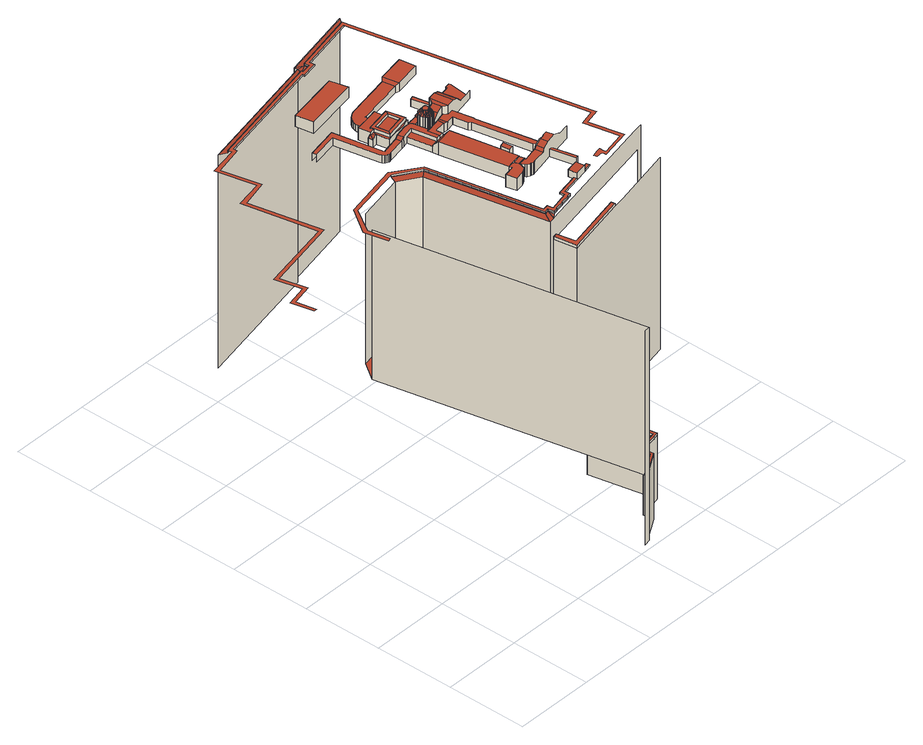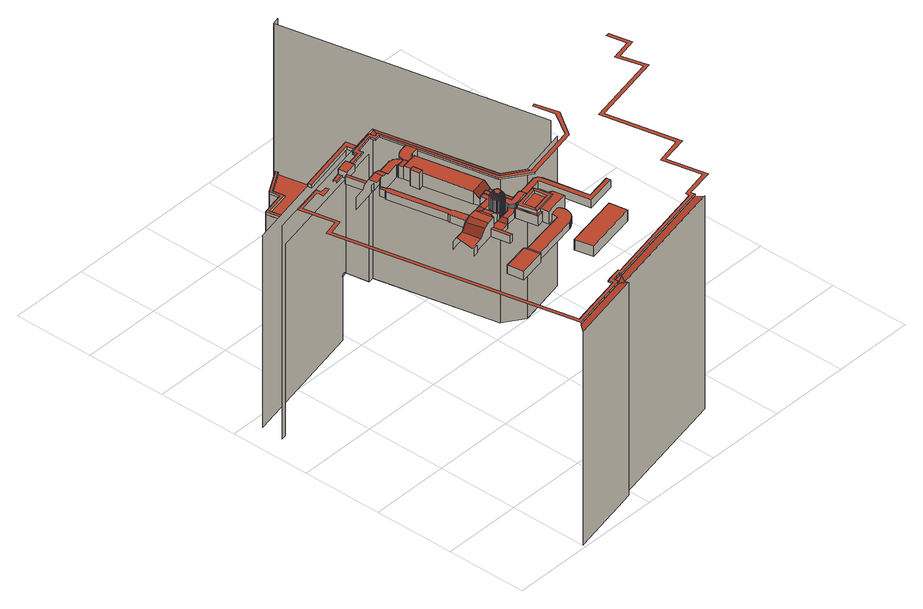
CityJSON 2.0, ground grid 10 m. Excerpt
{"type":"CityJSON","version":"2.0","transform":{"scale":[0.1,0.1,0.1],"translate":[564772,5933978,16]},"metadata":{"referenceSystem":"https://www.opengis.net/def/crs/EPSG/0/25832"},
"CityObjects":{
"building1":{"type":"Building","attributes":{"Grundfläche 2D":"1998.217395","Grundhöhe NN":"16.995"},"children":["building1-1","building1-2","building1-3","building1-4","building1-5","building1-6","building1-7","building1-8","building1-9","building1-10","building1-11","building1-12","building1-13","building1-14","building1-15","building1-16","building1-17","building1-18"],"geometry":[{"type":"MultiSurface","lod":"3","boundaries":[[[0,1,2,3]],[[4,5,6,7,8,0,3,9]],[[10,4,9,11]],[[12,10,11,13]],[[14,15,16,12,13,17]],[[18,19,20,21]],[[22,23,19,18]],[[21,24,25,22,18]],[[26,15,14,27]],[[28,29,20,19,23]],[[28,23,22,25]],[[28,25,24,29]],[[30,31,32,33,34,35,36,37,6,5,4,10,12,16,15,26,38],[20,29,24,21]],[[39,37,36,40]],[[38,26,27,41]],[[42,43,44,45,46,47,48,49,50,51,52,53,54,55,56,57,58,59,60,61,62,63]],[[64,65,66,67]],[[68,33,32,69]],[[70,35,34,71]],[[40,36,35,70]],[[72,73,71,74]],[[75,76,44,43]],[[77,78,40,70]],[[73,79,77,70,71]],[[30,38,41,80]],[[58,57,81,82]],[[83,84,46,45]],[[75,78,77,76]],[[85,86,87,88]],[[83,73,72,84]],[[72,74,89]],[[83,76,77,79,73]],[[84,72,89,90]],[[84,90,47,46]],[[91,92,93,94]],[[92,95,96,93]],[[97,91,94,98,99,66,65,100]],[[76,83,45,44]],[[95,101,102,96]],[[103,104,56,55]],[[101,105,106,107,108,102]],[[99,98,94,93,96,102,108,107,109,110,111,112,113,114,115,88,87,67,66]],[[55,54,116,103]],[[106,117,109,107]],[[57,56,104,81]],[[117,118,110,109]],[[119,120,85,88,115,114]],[[90,121,48,47]],[[122,123,124,125,126,127,128,129,130,131,132,133,134,135,136,137,138,139,140,141,142,143,144,145,146,147,148,149,150,151,152,153,154,155,156,157,158,159,160,161,162,163,164,165,166,167,168,169]],[[54,53,170,116]],[[171,172,173,174,175,176]],[[177,178,179,180]],[[90,89,181,121]],[[111,110,118,182]],[[176,175,174,183,184]],[[185,186,187,188,119,114,113,112,189]],[[53,52,190,170]],[[182,191,192,111]],[[193,194,195,196]],[[189,112,111,192]],[[121,197,49,48]],[[121,181,198,197]],[[199,200,201,193,196,202,203,204,205]],[[206,207,208,209]],[[210,206,209,211]],[[195,194,212,213,214]],[[215,210,211,216]],[[217,200,199]],[[154,153,218,219]],[[220,215,216,221]],[[222,223,224,225]],[[223,226,227,224]],[[226,228,229,227]],[[230,231,134,133]],[[52,51,232,190]],[[212,233,234,213]],[[228,235,236,229]],[[192,191,237,238,239,240]],[[241,220,221,242]],[[30,80,243,244,245,246,69,32,31]],[[197,247,50,49]],[[179,248,249,180]],[[225,250,251,222]],[[235,252,253,236]],[[180,249,254,177]],[[217,255,256,257,258,200]],[[259,194,193,201,200,258,257,260,261]],[[262,241,242,263]],[[252,264,265,253]],[[240,239,234,233,266]],[[212,194,259,267,268,233]],[[264,269,270,265]],[[271,250,225,224,227,229,236,253,265,270,272,273,274]],[[275,251,250,271]],[[276,262,263,277]],[[266,233,268,278,279]],[[280,275,271,274]],[[185,281,282,186]],[[283,284,285,286,287,288]],[[289,290,260,257,256]],[[266,279,291,292,293,294,295,296,297,298,299,300,301,281,185,189,192,240]],[[278,302,291,279]],[[303,286,285,304]],[[305,282,281,301]],[[306,276,277,307]],[[302,308,292,291]],[[268,267,309,278]],[[277,263,242,221,216,211,209,208,288,287,286,303,310,311,307]],[[312,305,301,300]],[[300,313,312]],[[248,179,178,314]],[[315,316,313,300,299,298]],[[261,317,318,259]],[[308,319,320,321,322,294,293,292]],[[323,315,298,297]],[[322,324,325,296,295,294]],[[325,323,297,296]],[[326,327,309,267,328]],[[318,328,267,259]],[[302,278,309,327,329,330,308]],[[331,319,308,330]],[[326,332,329,327]],[[333,334,273,272]],[[335,336,337,338,280,274,273,334]],[[68,339,340,341,342,343,344,345,74,71,34,33]],[[333,346,335,334]],[[347,348,349,350,351,352,353,354]],[[332,355,356,329]],[[356,357,330,329]],[[358,331,330,357]],[[354,353,352,351,359,360,361]],[[307,311,362,306]],[[350,363,364,365,359,351]],[[366,367,347,354,361,368]],[[355,369,370,356]],[[269,371,372,373,374,375,376,377,378,379,380,381,346,333,272,270]],[[382,383,384,385,386,387]],[[336,388,337]],[[384,337,388,385]],[[365,368,361,360,359]],[[387,389,390,382]],[[249,248,314,254]],[[391,358,357,392]],[[393,388,336,394]],[[336,335,346,381,395,394]],[[396,397,398,393]],[[398,399,400,401,402,403,404,392,357,356,370,405,406,389,387,386,385,388,393]],[[397,407,408,400,399,398]],[[409,390,389,406]],[[369,410,405,370]],[[410,409,406,405]],[[310,303,304,411]],[[412,365,364,391,392,404,413]],[[368,414,415,416,417,366]],[[368,365,412,413,418,414]],[[401,400,408,419]],[[419,420,402,401]],[[421,422,414,418,413]],[[420,423,403,402]],[[219,424,155,154]],[[425,230,133,132]],[[425,426,173,230]],[[427,415,414,422,428,429,430,431,432,433,434]],[[421,435,428,422]],[[436,174,173]],[[437,438,426,425]],[[174,439,440,183]],[[424,441,442,157,156,155]],[[437,425,132,131]],[[173,426,438,436]],[[439,174,436]],[[411,443,444,310]],[[445,446,447,448,435,421,413,404,403,423,449]],[[435,448,429,428]],[[444,450,311,310]],[[451,436,438,437]],[[451,437,131,130]],[[452,362,311,450]],[[158,157,442,453]],[[443,454,455,444]],[[456,430,429,448,447,457,458,459]],[[444,455,460,450]],[[461,431,430,456]],[[462,461,456,459]],[[463,452,450,460]],[[439,464,465,440]],[[466,467,468,464,439,436]],[[469,470,451,130,129,128]],[[454,463,460,455]],[[466,436,451,470,469,468,467]],[[159,158,453,471]]],"semantics":{"surfaces":[{"type":"WallSurface"},{"type":"RoofSurface"}],"values":[0,0,0,0,0,0,1,0,0,0,1,0,1,0,0,1,0,0,0,0,1,0,1,1,0,0,0,0,0,0,1,0,0,0,0,0,0,0,0,0,0,1,0,0,0,0,0,0,1,0,1,0,0,0,0,0,0,0,0,1,0,0,0,0,0,0,0,0,0,0,0,0,0,0,0,0,0,0,0,0,0,1,0,0,0,0,1,0,0,0,1,0,1,0,0,0,0,0,0,0,1,0,0,0,0,0,0,1,0,0,0,0,0,0,0,0,0,0,0,1,0,0,1,0,0,1,0,0,1,0,1,0,0,0,0,0,0,0,0,1,0,0,0,0,1,0,1,0,0,0,0,0,0,0,1,0,0,1,0,0,0,0,0,1,1,0,0,0,0,1,1,0,0,1,1,0,0,0,0,0,1,1,0,0,0,0,1,0,0,0,0]}}]},
"building1-1":{"type":"BuildingInstallation","parents":["building1"],"geometry":[{"type":"MultiSurface","lod":"3","boundaries":[[[472,473,474,475,476,477,478,479,480,481,482,483,484,485,486,487]],[[30,31,476,475]],[[477,476,31,488]],[[488,489,478,477]],[[489,490,491,480,479,478]],[[481,480,491,492]],[[482,481,492,493]],[[493,5,483,482]],[[483,5,4,484]],[[4,10,485,484]],[[10,12,486,485]],[[12,16,15,472,487,486]],[[15,26,473,472]],[[26,38,474,473]],[[38,30,475,474]]],"semantics":{"surfaces":[{"type":"RoofSurface"},{"type":"WallSurface"}],"values":[0,1,1,1,1,1,1,1,1,1,1,1,1,1,1]}}]},
"building1-2":{"type":"BuildingInstallation","parents":["building1"],"geometry":[{"type":"MultiSurface","lod":"3","boundaries":[[[494,495,496,497,498,499,500,204,203,501,502,503,504,505]],[[202,506,501,203]],[[506,507,502,501]],[[503,502,507,508]],[[508,509,504,503]],[[505,504,509,510]],[[510,511,494,505]],[[511,512,495,494]],[[512,513,496,495]],[[513,514,497,496]],[[498,497,514,515]],[[515,516,499,498]],[[517,205,204,500]]],"semantics":{"surfaces":[{"type":"RoofSurface"},{"type":"WallSurface"}],"values":[0,1,1,1,1,1,1,1,1,1,1,1,1]}}]},
"building1-3":{"type":"BuildingInstallation","parents":["building1"],"geometry":[{"type":"MultiSurface","lod":"3","boundaries":[[[518,519,520,521,522,523]],[[68,69,520,519]],[[69,246,521,520]],[[246,524,522,521]],[[524,525,523,522]],[[518,523,525,339]],[[68,519,518,339]]],"semantics":{"surfaces":[{"type":"RoofSurface"},{"type":"WallSurface"}],"values":[0,1,1,1,1,1,1]}}]},
"building1-4":{"type":"BuildingInstallation","parents":["building1"],"geometry":[{"type":"MultiSurface","lod":"3","boundaries":[[[526,527,528,529,530,531,532,533,534,535]],[[536,529,528,527,537,538,539]],[[207,540,541,532,531,530,529,536,283,288,208]],[[533,532,541,542,543,544]],[[544,545,534,533]]],"semantics":{"surfaces":[{"type":"RoofSurface"},{"type":"WallSurface"}],"values":[0,1,1,1,1]}}]},
"building1-5":{"type":"BuildingInstallation","parents":["building1"],"geometry":[{"type":"MultiSurface","lod":"3","boundaries":[[[537,546,547,548,538]],[[546,549,550,547]],[[549,551,552,553,550]],[[551,554,555,556,557,552]],[[555,558,559,560,556]],[[558,561,545,562,563,559]],[[544,562,545]],[[544,543,564,565]],[[565,562,544]],[[542,566,564,543]],[[566,567,565,564]],[[567,568,562,565]],[[568,569,570,559,563,562]],[[556,560,559,570,571,552,557]],[[553,552,571,572,547,550]],[[547,572,539,538,548]]],"semantics":{"surfaces":[{"type":"RoofSurface"},{"type":"WallSurface"}],"values":[0,0,0,0,0,0,0,0,0,1,1,1,1,1,1,1]}}]},
"building1-6":{"type":"BuildingInstallation","parents":["building1"],"geometry":[{"type":"MultiSurface","lod":"3","boundaries":[[[573,574,575,576,577,578,579]],[[527,526,575,574,546,537]],[[545,561,558,577,576,575,526,535,534]],[[579,578,580,581]],[[573,579,581,582]]],"semantics":{"surfaces":[{"type":"RoofSurface"},{"type":"WallSurface"}],"values":[0,1,1,1,1]}}]},
"building1-7":{"type":"BuildingInstallation","parents":["building1"],"geometry":[{"type":"MultiSurface","lod":"3","boundaries":[[[238,213,234,239]],[[213,238,237,214]]],"semantics":{"surfaces":[{"type":"RoofSurface"},{"type":"WallSurface"}],"values":[0,1]}}]},
"building1-8":{"type":"BuildingInstallation","parents":["building1"],"geometry":[{"type":"MultiSurface","lod":"3","boundaries":[[[583,582,581,580]]],"semantics":{"surfaces":[{"type":"RoofSurface"}],"values":[0]}}]},
"building1-9":{"type":"BuildingInstallation","parents":["building1"],"geometry":[{"type":"MultiSurface","lod":"3","boundaries":[[[217,500,499,584,256,255]],[[517,500,217,199]],[[584,499,516,585]],[[585,289,256,584]]],"semantics":{"surfaces":[{"type":"RoofSurface"},{"type":"WallSurface"}],"values":[0,1,1,1]}}]},
"building1-10":{"type":"BuildingInstallation","parents":["building1"],"geometry":[{"type":"MultiSurface","lod":"3","boundaries":[[[573,586,578,577,587,574]],[[586,573,582,583]],[[578,586,583,580]],[[551,587,577,558,555,554]],[[574,587,551,549,546]]],"semantics":{"surfaces":[{"type":"RoofSurface"},{"type":"WallSurface"}],"values":[0,1,1,1,1]}}]},
"building1-11":{"type":"BuildingInstallation","parents":["building1"],"geometry":[{"type":"MultiSurface","lod":"3","boundaries":[[[588,589,590,591]],[[261,260,591,590]],[[592,588,591,260,290]],[[592,593,589,588]],[[317,261,590,589,593]]],"semantics":{"surfaces":[{"type":"RoofSurface"},{"type":"WallSurface"}],"values":[0,1,1,1,1]}}]},
"building1-12":{"type":"BuildingInstallation","parents":["building1"],"geometry":[{"type":"MultiSurface","lod":"3","boundaries":[[[594,595,596,597,598,599,600,601,602,603,604,605,606,607,608,609,610,611,612,613,614,615,616,617,618,619,620,621,622]],[[617,616,623,624]],[[616,615,625,623]],[[617,624,626]],[[615,614,627,628]],[[615,628,625]],[[618,617,626,629]],[[619,618,629,630]],[[620,619,630,631]],[[621,620,631,632]],[[622,621,632,633]],[[622,633,634]],[[594,622,634,635]],[[595,594,635,636]],[[595,636,637]],[[596,595,637,638]],[[597,596,638,639]],[[640,598,597,639,641]],[[599,598,640,642]],[[599,642,643]],[[600,599,643,644]],[[601,600,644,645]],[[602,601,645,646]],[[603,602,646,647]],[[603,647,648]],[[604,603,648,649]],[[605,604,649,650]],[[606,605,650,651]],[[607,606,651,652]],[[608,607,652,653]],[[608,653,654]],[[609,608,654,655]],[[610,609,655,656]],[[610,656,657]],[[611,610,657,658]],[[612,611,658,659]],[[613,612,659,660]],[[614,613,660,661]],[[614,661,627]],[[662,663,624,623]],[[663,664,626,624]],[[665,666,628,627]],[[666,667,625,628]],[[667,662,623,625]],[[664,668,629,626]],[[668,669,630,629]],[[669,670,631,630]],[[670,671,632,631]],[[671,672,633,632]],[[672,673,634,633]],[[673,674,635,634]],[[674,675,636,635]],[[675,676,637,636]],[[676,677,638,637]],[[677,678,639,638]],[[678,679,680,640,641,639]],[[680,681,642,640]],[[681,682,643,642]],[[682,683,644,643]],[[683,684,645,644]],[[684,685,646,645]],[[685,686,647,646]],[[686,687,648,647]],[[687,688,649,648]],[[688,689,650,649]],[[690,691,651,650,689]],[[691,692,652,651]],[[692,693,653,652]],[[693,694,654,653]],[[694,695,655,654]],[[695,696,656,655]],[[696,697,657,656]],[[697,698,658,657]],[[698,699,659,658]],[[699,700,660,659]],[[701,661,660,700,702]],[[701,665,627,661]]],"semantics":{"surfaces":[{"type":"RoofSurface"},{"type":"WallSurface"}],"values":[0,0,0,0,0,0,0,0,0,0,0,0,0,0,0,0,0,0,0,0,0,0,0,0,0,0,0,0,0,0,0,0,0,0,0,0,0,0,0,1,1,1,1,1,1,1,1,1,1,1,1,1,1,1,1,1,1,1,1,1,1,1,1,1,1,1,1,1,1,1,1,1,1,1,1,1,1]}}]},
"building1-13":{"type":"BuildingInstallation","parents":["building1"],"geometry":[{"type":"MultiSurface","lod":"3","boundaries":[[[703,704,705,706,707]],[[703,707,708,709]],[[232,51,50,705,704,703,709]],[[247,710,711,706,705,50]],[[707,706,711,712,713,708]]],"semantics":{"surfaces":[{"type":"RoofSurface"},{"type":"WallSurface"}],"values":[0,1,1,1,1]}}]},
"building1-14":{"type":"BuildingInstallation","parents":["building1"],"geometry":[{"type":"MultiSurface","lod":"3","boundaries":[[[714,350,349,348,347,715,700,699,698,697,696,695,694,693,692,691]],[[367,716,702,700,715,347]],[[690,717,363,350,714,691]]],"semantics":{"surfaces":[{"type":"RoofSurface"},{"type":"WallSurface"}],"values":[0,1,1]}}]},
"building1-15":{"type":"BuildingInstallation","parents":["building1"],"geometry":[{"type":"MultiSurface","lod":"3","boundaries":[[[718,719,720,721,722,723,313,316,315,323,325,324,322,724,725,726,727,728,729,730]],[[731,732,733,729,728]],[[733,732,734,416,415,427,735,736]],[[321,737,738,725,724,322]],[[738,739,740,741,728,727,726,725]],[[741,742,743,732,731,728]],[[743,744,734,732]],[[744,417,416,734]],[[745,746,747,733,736,735]],[[747,748,729,733]],[[748,749,730,729]],[[749,750,718,730]],[[750,751,719,718]],[[751,752,753,721,720,719]],[[753,754,722,721]],[[754,755,723,722]],[[755,312,313,723]]],"semantics":{"surfaces":[{"type":"RoofSurface"},{"type":"WallSurface"}],"values":[0,0,0,1,1,1,1,1,1,1,1,1,1,1,1,1,1]}}]},
"building1-16":{"type":"BuildingInstallation","parents":["building1"],"geometry":[{"type":"MultiSurface","lod":"3","boundaries":[[[712,711,756,757]],[[712,757,758,713]],[[710,759,756,711]]],"semantics":{"surfaces":[{"type":"RoofSurface"},{"type":"WallSurface"}],"values":[0,1,1]}}]},
"building1-17":{"type":"BuildingInstallation","parents":["building1"],"geometry":[{"type":"MultiSurface","lod":"3","boundaries":[[[373,760,761,374]],[[372,762,760,373]],[[762,763,761,760]],[[763,375,374,761]]],"semantics":{"surfaces":[{"type":"RoofSurface"},{"type":"WallSurface"}],"values":[0,1,1,1]}}]},
"building1-18":{"type":"BuildingInstallation","parents":["building1"],"geometry":[{"type":"MultiSurface","lod":"3","boundaries":[[[764,765,434,433]],[[766,767,765,764]],[[765,767,745,735,427,434]],[[432,766,764,433]]],"semantics":{"surfaces":[{"type":"RoofSurface"},{"type":"WallSurface"}],"values":[0,1,1,1]}}]}
},
"vertices":[
[223,10,291],[215,8,292],[215,8,10],[223,10,10],[223,12,94],[222,15,94],[155,334,94],[155,334,291],[222,15,291],[223,12,10],[253,30,94],[253,30,10],[251,43,94],[251,43,10],[281,50,10],[281,50,94],[278,49,94],[278,49,10],[229,176,97],[202,304,97],[202,304,94],[229,176,94],[240,179,103],[214,307,103],[252,181,94],[252,181,97],[264,132,94],[264,132,10],[225,309,97],[225,309,94],[307,180,94],[303,179,94],[300,178,94],[295,206,94],[288,205,94],[257,354,94],[232,370,94],[171,357,94],[315,143,94],[171,357,291],[232,370,291],[315,143,10],[166,364,295],[234,378,295],[264,359,295],[294,216,295],[299,218,295],[301,211,295],[334,218,295],[333,224,295],[358,229,295],[357,233,295],[328,227,295],[329,221,295],[304,215,295],[303,222,295],[296,221,295],[267,361,295],[235,383,295],[164,368,295],[142,335,295],[149,306,295],[153,307,295],[147,334,295],[201,452,293],[233,458,293],[233,458,303],[201,452,303],[295,206,263],[300,178,263],[257,354,291],[288,205,291],[299,218,292],[294,216,292],[295,206,291],[234,378,293],[264,359,293],[264,359,292],[234,378,292],[293,220,292],[307,180,10],[267,361,293],[235,383,293],[294,216,293],[299,218,293],[239,465,293],[200,457,293],[200,457,303],[239,465,303],[301,211,291],[301,211,293],[245,400,293],[246,398,293],[246,398,303],[245,400,303],[247,397,293],[247,397,303],[245,401,293],[245,401,303],[244,402,303],[244,402,293],[249,396,293],[249,396,303],[303,222,293],[296,221,293],[250,396,293],[251,395,293],[251,395,303],[250,396,303],[252,395,303],[254,396,303],[276,400,303],[275,408,303],[253,403,303],[252,402,303],[251,403,303],[304,215,293],[252,395,293],[254,396,293],[252,402,293],[251,403,293],[334,218,293],[408,236,295],[408,233,295],[446,241,295],[436,284,295],[456,289,295],[455,293,295],[393,587,295],[319,571,295],[315,570,295],[316,564,295],[304,562,295],[303,564,295],[152,532,295],[153,527,295],[117,520,295],[128,470,295],[94,463,295],[113,371,295],[21,352,295],[29,319,295],[3,313,295],[9,285,295],[13,285,295],[8,310,295],[34,316,295],[26,349,295],[118,368,295],[99,459,295],[133,467,295],[122,516,295],[158,524,295],[158,529,295],[300,559,295],[301,557,295],[317,560,295],[321,561,295],[320,567,295],[390,582,295],[451,292,295],[432,287,295],[441,243,295],[412,237,295],[411,240,295],[411,245,295],[406,244,295],[398,242,295],[399,238,295],[407,239,295],[329,221,293],[152,532,292],[157,533,292],[303,564,292],[307,572,291],[302,571,291],[144,538,291],[231,508,293],[235,486,293],[235,486,308],[231,508,308],[334,218,291],[276,400,293],[307,572,10],[144,538,10],[294,412,306],[294,412,293],[275,408,293],[253,403,293],[278,408,306],[328,227,293],[280,401,293],[280,401,306],[311,283,310],[294,365,310],[294,365,293],[311,283,293],[333,224,293],[333,224,291],[322,285,293],[322,285,310],[321,285,310],[312,283,293],[312,283,309],[321,285,309],[321,285,293],[267,453,293],[270,446,293],[270,446,302],[267,453,302],[267,456,293],[267,456,302],[293,372,302],[293,372,301],[293,372,293],[268,460,293],[268,460,302],[322,285,309],[158,529,293],[300,559,293],[269,463,293],[269,463,302],[324,279,293],[324,276,293],[324,276,309],[324,279,309],[326,274,293],[326,274,309],[327,272,293],[327,272,309],[303,564,293],[152,532,293],[357,233,293],[302,374,302],[302,374,301],[330,270,293],[330,270,309],[287,403,293],[287,403,301],[296,405,301],[296,405,306],[272,467,293],[272,467,302],[472,215,10],[472,215,263],[394,198,263],[379,195,263],[358,229,293],[304,499,307],[299,521,307],[333,280,309],[333,280,293],[332,270,293],[332,270,309],[299,521,293],[323,285,309],[332,287,309],[332,287,310],[323,285,310],[316,369,310],[330,298,310],[328,309,310],[275,469,293],[275,469,302],[335,269,293],[335,269,309],[302,374,306],[313,376,302],[307,375,302],[337,270,293],[337,270,309],[333,279,309],[354,273,309],[352,283,309],[335,279,309],[333,279,293],[278,471,293],[278,471,302],[307,375,305],[307,375,306],[335,279,293],[296,412,306],[296,412,293],[283,449,293],[283,450,293],[283,457,293],[283,457,302],[283,450,302],[283,449,302],[332,287,293],[330,298,293],[304,390,306],[307,390,306],[307,391,306],[304,405,306],[304,406,306],[304,407,306],[303,409,306],[302,411,306],[301,411,306],[300,412,306],[298,412,306],[304,390,305],[284,457,302],[284,457,293],[298,412,293],[281,472,293],[281,472,302],[307,390,305],[313,376,305],[342,468,302],[339,483,302],[300,412,293],[300,412,301],[304,499,293],[302,411,301],[301,411,301],[328,309,293],[316,369,293],[307,390,293],[307,391,293],[304,405,293],[304,405,301],[303,409,301],[304,406,301],[304,407,301],[312,384,293],[312,384,305],[313,376,293],[326,386,305],[325,394,305],[325,394,293],[326,386,293],[357,274,312],[355,284,312],[363,286,315],[367,286,315],[367,286,293],[352,283,293],[300,207,263],[462,241,263],[467,242,263],[467,242,10],[473,243,10],[473,243,291],[462,241,291],[365,276,315],[322,408,303],[323,405,303],[324,400,303],[324,397,303],[324,397,304],[324,400,304],[323,405,304],[322,408,304],[332,386,293],[332,386,303],[330,397,303],[330,397,293],[330,398,310],[328,409,310],[328,410,310],[339,483,293],[324,397,293],[338,400,293],[338,400,313],[336,411,293],[322,408,293],[336,411,313],[341,388,293],[341,388,303],[357,274,293],[368,277,293],[368,277,303],[372,277,303],[372,277,293],[389,281,293],[403,284,293],[403,284,309],[389,281,309],[386,280,312],[378,279,315],[363,295,293],[365,293,293],[365,292,293],[365,292,303],[365,293,303],[363,295,303],[367,286,303],[348,367,303],[348,367,293],[339,399,293],[339,399,303],[370,287,303],[370,287,315],[376,288,315],[370,287,293],[369,293,293],[369,293,303],[369,294,303],[370,296,303],[355,368,303],[355,372,303],[350,396,303],[343,395,303],[342,388,303],[346,370,303],[369,294,293],[370,296,293],[346,370,293],[342,388,293],[342,468,293],[339,399,313],[343,395,314],[339,418,314],[339,418,298],[336,412,298],[336,412,293],[342,400,314],[355,368,293],[355,372,293],[354,397,314],[349,420,314],[350,396,293],[301,557,293],[304,562,293],[304,562,292],[341,418,298],[356,421,311],[364,423,303],[375,425,303],[375,425,293],[345,419,293],[345,419,303],[341,418,303],[361,398,311],[315,570,292],[316,564,293],[316,564,292],[306,576,291],[306,576,10],[317,560,293],[321,561,293],[347,467,293],[347,467,304],[387,404,293],[387,404,303],[379,402,303],[368,400,303],[379,402,293],[343,487,304],[315,570,293],[343,487,293],[320,567,293],[380,473,293],[380,473,304],[375,427,303],[382,426,303],[381,427,303],[381,428,303],[377,493,304],[375,427,293],[381,428,293],[377,493,293],[400,596,291],[400,596,10],[319,571,292],[389,586,292],[393,587,292],[393,587,293],[319,571,293],[390,582,293],
[281,50,97],[264,132,97],[315,143,97],[307,180,97],[303,179,97],[310,147,97],[259,135,97],[260,132,97],[277,52,97],[247,46,97],[250,32,97],[222,15,97],[223,12,97],[253,30,97],[251,43,97],[278,49,97],[310,147,94],[259,135,94],[260,132,94],[277,52,94],[247,46,94],[250,32,94],
[316,267,309],[319,269,309],[321,271,309],[322,274,309],[323,278,309],[323,279,309],[322,281,309],[313,280,309],[310,279,309],[300,277,309],[303,264,309],[313,266,309],[313,280,293],[310,279,293],[300,277,293],[303,264,293],[313,266,293],[316,267,293],[319,269,293],[321,271,293],[322,274,293],[323,278,293],[323,279,293],[322,281,293],
[300,207,267],[295,206,267],[300,178,267],[379,195,267],[378,200,267],[305,184,267],[378,200,263],[305,184,263],
[265,434,309],[291,440,309],[290,442,309],[289,450,309],[270,446,309],[269,446,309],[257,444,309],[260,429,309],[266,430,309],[266,431,309],[289,450,293],[291,440,306],[290,442,306],[290,442,293],[269,446,293],[257,444,293],[260,430,293],[260,430,306],[260,429,306],[266,430,306],
[297,441,306],[299,444,306],[292,443,306],[301,422,306],[300,438,306],[302,418,306],[304,417,306],[303,423,306],[299,417,306],[274,412,306],[294,414,306],[299,416,306],[270,411,306],[267,409,306],[274,411,306],[267,426,306],[264,425,306],[266,415,306],[256,429,304],[257,424,304],[256,429,293],[257,424,293],[264,425,293],[266,415,293],[267,409,293],[304,417,293],[299,444,293],
[294,436,310],[297,441,310],[265,434,310],[266,431,310],[270,411,310],[273,416,310],[270,431,310],[273,416,307],[270,431,307],[294,436,307],
[297,421,307],
[334,281,309],[334,281,293],
[297,421,310],[302,418,310],
[336,299,314],[334,311,314],[328,309,314],[330,298,314],[336,299,293],[334,311,293],
[310,400,325],[310,399,325],[310,398,325],[311,398,325],[311,397,325],[312,397,325],[313,396,325],[314,396,325],[314,397,325],[315,397,325],[316,397,325],[316,398,325],[317,398,325],[317,399,325],[317,400,325],[317,401,325],[317,402,325],[317,403,325],[316,403,325],[316,404,325],[315,404,325],[314,404,325],[313,404,325],[312,404,325],[311,404,325],[311,403,325],[310,403,325],[310,402,325],[310,401,325],[312,408,319],[311,408,319],[314,408,319],[310,408,319],[316,408,319],[315,408,319],[309,407,319],[308,406,319],[307,405,319],[306,404,319],[306,402,319],[305,401,319],[305,400,319],[306,398,319],[306,397,319],[307,396,319],[308,395,319],[309,394,319],[308,394,319],[310,393,319],[311,393,319],[312,392,319],[314,392,319],[315,392,319],[316,393,319],[318,393,319],[319,394,319],[320,395,319],[320,396,319],[321,398,319],[321,399,319],[321,400,319],[321,402,319],[321,403,319],[320,404,319],[320,405,319],[319,406,319],[318,407,319],[317,408,319],[312,408,293],[311,408,293],[310,408,293],[316,408,293],[315,408,293],[314,408,293],[309,407,293],[308,406,293],[307,405,293],[306,404,293],[306,402,293],[305,401,293],[305,400,293],[306,398,293],[306,397,293],[307,396,293],[308,395,293],[308,394,293],[309,394,293],[310,393,293],[311,393,293],[312,392,293],[314,392,293],[315,392,293],[316,393,293],[318,393,293],[319,394,293],[320,395,293],[320,396,293],[320,396,303],[321,398,303],[321,399,303],[321,400,303],[321,402,303],[321,403,303],[320,404,303],[320,405,303],[319,406,303],[318,407,303],[317,408,293],[318,407,293],
[356,240,302],[357,233,302],[358,229,302],[373,232,302],[371,243,302],[371,243,293],[356,240,293],[373,232,293],[373,232,295],[372,237,295],[372,237,293],
[323,397,303],[320,408,303],[320,408,293],[323,397,293],
[305,416,301],[304,416,301],[304,415,301],[303,415,301],[302,414,301],[301,413,301],[306,408,301],[307,410,301],[310,410,301],[316,412,301],[319,412,301],[318,419,301],[306,417,301],[320,412,300],[325,411,298],[323,423,298],[336,413,298],[339,426,298],[333,425,298],[306,408,293],[307,410,293],[310,410,293],[316,412,293],[319,412,293],[320,412,293],[325,411,293],[336,413,293],[339,426,293],[333,425,293],[323,423,293],[318,419,293],[306,417,293],[305,416,293],[304,416,293],[304,415,293],[303,415,293],[302,414,293],[301,413,293],
[384,235,295],[383,239,295],[383,239,293],[384,235,293],
[375,246,303],[379,247,303],[375,246,293],[379,247,293],
[340,442,303],[336,441,303],[340,442,293],[336,441,293]
]}
